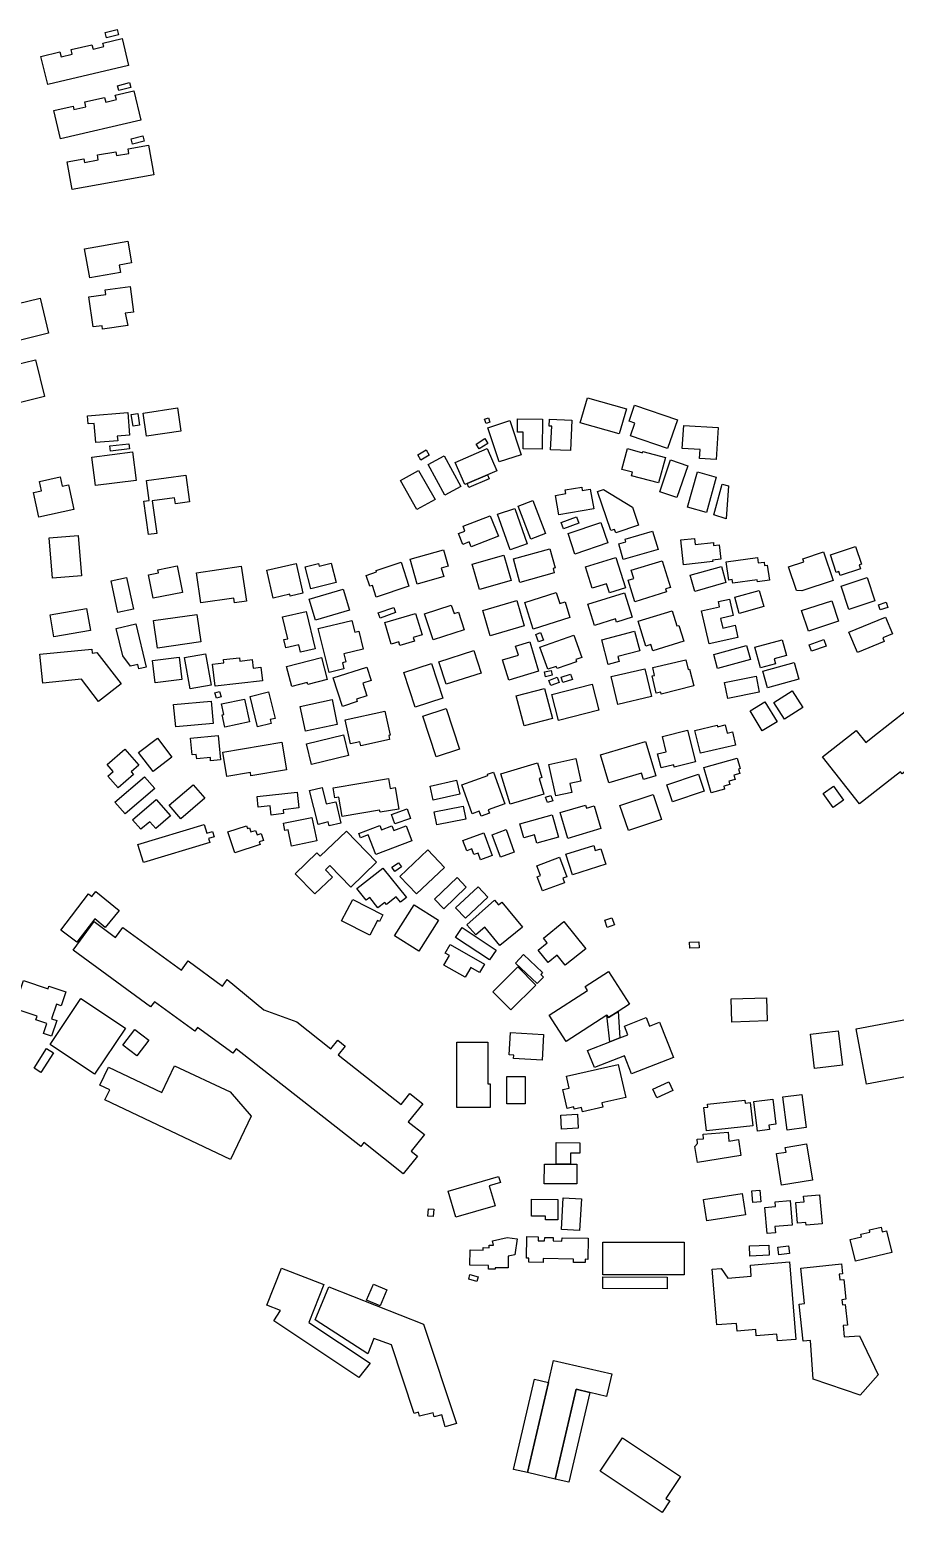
# Model space of a CAD drawing. Header units: metres. Extents: x -30816 to -28918, y -46789 to -43839.
# Drawn here: x -30034.8 to -29781.4, y -46789.1 to -46355.2 of the extents above; entities that cross this region are included whole.
import ezdxf

# ---------------------------------------------------------------- set-up
doc = ezdxf.new("R2010")
doc.units = ezdxf.units.M
doc.header["$MEASUREMENT"] = 0

msp = doc.modelspace()

# ---------------------------------------------------------------- linework, layer by layer
for points in [[(-30031.53, -46363.06), (-30025.97, -46361.74), (-30025.63, -46363.12), (-30022.36, -46362.35), (-30022.66, -46361.07), (-30016.6, -46359.63), (-30016.28, -46360.9), (-30013.14, -46360.16), (-30013.39, -46359.12), (-30007.76, -46357.78), (-30005.87, -46365.67), (-30029.56, -46371.29), (-30031.53, -46363.06)], [(-30012.35, -46357.58), (-30012.71, -46356.08), (-30009.19, -46355.21), (-30008.82, -46356.71), (-30012.35, -46357.58)], [(-30009.14, -46371.61), (-30005.61, -46370.69), (-30005.24, -46372.1), (-30008.77, -46373.03), (-30009.14, -46371.61)], [(-30012.57, -46376.44), (-30009.45, -46375.7), (-30009.78, -46374.37), (-30004.36, -46373.1), (-30002.32, -46381.72), (-30025.77, -46387.21), (-30027.73, -46378.92), (-30022.14, -46377.61), (-30021.9, -46378.61), (-30018.37, -46377.79), (-30018.7, -46376.38), (-30012.9, -46375.02), (-30012.57, -46376.44)], [(-30004.73, -46388.72), (-30005.15, -46387.14), (-30001.71, -46386.24), (-30001.29, -46387.82), (-30004.73, -46388.72)], [(-29998.47, -46397.66), (-30022.38, -46401.99), (-30023.85, -46393.87), (-30019.01, -46392.99), (-30018.81, -46394.06), (-30014.74, -46393.33), (-30015, -46391.89), (-30009.63, -46390.93), (-30009.43, -46392.06), (-30005.8, -46391.42), (-30006.04, -46390.12), (-30000.05, -46389.04), (-29998.47, -46397.66)], [(-30008.67, -46424.12), (-30008.28, -46426.24), (-30017.22, -46427.82), (-30018.74, -46419.32), (-30006.14, -46417.09), (-30005, -46423.47), (-30008.67, -46424.12)], [(-30005.39, -46430.39), (-30004.42, -46437.9), (-30006.89, -46438.22), (-30006.08, -46441.79), (-30013.49, -46442.86), (-30013.63, -46441.86), (-30016.22, -46442.22), (-30017.48, -46433.37), (-30012.52, -46432.67), (-30012.69, -46431.31), (-30005.39, -46430.39)], [(-30049.02, -46448.86), (-30051.55, -46438.61), (-30031.81, -46433.81), (-30029.29, -46444.06), (-30049.02, -46448.86)], [(-30043.37, -46465.76), (-30046.07, -46454.99), (-30033.16, -46451.79), (-30030.46, -46462.56), (-30043.37, -46465.76)], [(-29990.57, -46472.7), (-30000.6, -46474.21), (-30001.63, -46467.39), (-29991.6, -46465.88), (-29990.57, -46472.7)], [(-29862.24, -46473.49), (-29873.66, -46470.28), (-29871.59, -46462.99), (-29860.18, -46466.2), (-29862.24, -46473.49)], [(-29845.25, -46469.4), (-29848.14, -46477.79), (-29859, -46474.08), (-29857.73, -46470.38), (-29859.38, -46469.82), (-29857.76, -46465.13), (-29845.25, -46469.4)], [(-30015.94, -46470.44), (-30017.68, -46470.58), (-30017.87, -46468.22), (-30006.14, -46467.27), (-30005.59, -46473.92), (-30009.18, -46474.21), (-30009.07, -46475.53), (-30015.47, -46476.05), (-30015.94, -46470.44)], [(-30005.08, -46467.81), (-30003.15, -46467.53), (-30002.64, -46470.92), (-30004.57, -46471.2), (-30005.08, -46467.81)], [(-29901.25, -46470.49), (-29901.72, -46469.22), (-29900.57, -46468.8), (-29900.1, -46470.07), (-29901.25, -46470.49)], [(-29891.01, -46479.63), (-29897.45, -46481.71), (-29900.72, -46471.69), (-29894.3, -46469.6), (-29891.01, -46479.63)], [(-29884.81, -46477.96), (-29890.4, -46477.92), (-29890.37, -46473.03), (-29892.02, -46473.03), (-29892, -46469.13), (-29884.75, -46469.18), (-29884.81, -46477.96)], [(-29876.52, -46478.37), (-29882.34, -46478.12), (-29882.04, -46471.28), (-29882.76, -46471.24), (-29882.67, -46469.2), (-29876.12, -46469.49), (-29876.52, -46478.37)], [(-29833.89, -46481), (-29838.75, -46480.68), (-29838.58, -46478.08), (-29843.82, -46477.73), (-29843.39, -46471.03), (-29833.28, -46471.68), (-29833.89, -46481)], [(-29900.73, -46476.27), (-29903.22, -46477.86), (-29904.12, -46476.48), (-29901.62, -46474.88), (-29900.73, -46476.27)], [(-30004.78, -46478.8), (-30003.71, -46487.14), (-30015.53, -46488.65), (-30016.6, -46480.3), (-30004.78, -46478.8)], [(-30005.77, -46476.37), (-30005.6, -46477.91), (-30011.17, -46478.52), (-30011.34, -46476.99), (-30005.77, -46476.37)], [(-29920.35, -46481.17), (-29921.26, -46479.63), (-29918.82, -46478.19), (-29917.9, -46479.72), (-29920.35, -46481.17)], [(-29910.32, -46481.83), (-29900.91, -46477.78), (-29898.09, -46484.28), (-29900.86, -46485.48), (-29906.78, -46488.03), (-29907.49, -46488.33), (-29910.32, -46481.83)], [(-29848.72, -46480.41), (-29850.75, -46487.87), (-29858.66, -46485.74), (-29858.39, -46484.73), (-29861.48, -46483.9), (-29859.82, -46477.82), (-29855.44, -46479), (-29855.34, -46478.62), (-29848.72, -46480.41)], [(-29908.61, -46488.88), (-29913.35, -46491.43), (-29918.21, -46482.43), (-29913.47, -46479.89), (-29908.61, -46488.88)], [(-29845.39, -46492.12), (-29850.38, -46490.44), (-29847.22, -46481.13), (-29842.23, -46482.81), (-29845.39, -46492.12)], [(-30025.31, -46488.81), (-30023.5, -46488.42), (-30021.91, -46495.61), (-30032.13, -46497.85), (-30033.72, -46490.65), (-30031.35, -46490.13), (-30031.95, -46487.4), (-30025.91, -46486.08), (-30025.31, -46488.81)], [(-29998.94, -46493.08), (-29997.59, -46502.64), (-30000.03, -46502.98), (-30001.39, -46493.23), (-29999.83, -46493.01), (-30000.61, -46487.13), (-29989.09, -46485.62), (-29988.06, -46493.42), (-29992.19, -46493.96), (-29992.42, -46492.23), (-29998.94, -46493.08)], [(-29920.99, -46484.18), (-29916.19, -46492.71), (-29921.48, -46495.66), (-29926.28, -46487.15), (-29920.99, -46484.18)], [(-29900.86, -46485.48), (-29900.34, -46486.68), (-29906.26, -46489.23), (-29906.78, -46488.03), (-29900.86, -46485.48)], [(-29836.77, -46496.51), (-29842.28, -46494.96), (-29839.35, -46484.63), (-29833.85, -46486.17), (-29836.77, -46496.51)], [(-29834.58, -46497.15), (-29832.1, -46488.24), (-29830.31, -46488.73), (-29830.98, -46498.35), (-29834.58, -46497.15)], [(-29873.07, -46490.11), (-29870.75, -46489.7), (-29869.73, -46495.4), (-29879.92, -46497.21), (-29880.95, -46491.52), (-29877.9, -46490.97), (-29878.09, -46489.92), (-29873.25, -46489.06), (-29873.07, -46490.11)], [(-29858.43, -46494.9), (-29856.62, -46500.19), (-29863.26, -46502.44), (-29863.61, -46501.43), (-29864.71, -46501.8), (-29868.61, -46490.37), (-29866.86, -46489.79), (-29858.43, -46494.9)], [(-29889.22, -46505.66), (-29894.21, -46507.39), (-29897.85, -46497.03), (-29892.86, -46495.29), (-29889.22, -46505.66)], [(-29891.89, -46494.63), (-29887.54, -46492.98), (-29883.83, -46502.68), (-29888.18, -46504.33), (-29891.89, -46494.63)], [(-29897.65, -46503.47), (-29905.63, -46506.57), (-29906.2, -46505.11), (-29908.08, -46505.84), (-29909.32, -46502.66), (-29907.45, -46501.92), (-29907.98, -46500.54), (-29900.01, -46497.46), (-29897.65, -46503.47)], [(-29874.1, -46499.63), (-29878.57, -46501.33), (-29879.29, -46499.46), (-29874.81, -46497.75), (-29874.1, -46499.63)], [(-29865.63, -46505.42), (-29875.22, -46508.66), (-29877.25, -46502.69), (-29867.67, -46499.45), (-29865.63, -46505.42)], [(-30020.63, -46503.24), (-30019.67, -46515.08), (-30028.17, -46515.76), (-30029.14, -46503.93), (-30020.63, -46503.24)], [(-29850.9, -46507.33), (-29861.1, -46510.29), (-29862.43, -46505.71), (-29860.31, -46505.1), (-29860.54, -46504.29), (-29852.49, -46501.94), (-29850.9, -46507.33)], [(-29840.07, -46505.91), (-29834.72, -46505.33), (-29834.63, -46506.15), (-29832.98, -46505.97), (-29832.51, -46510.18), (-29834.93, -46510.44), (-29834.87, -46510.88), (-29843.48, -46511.82), (-29844.28, -46504.54), (-29840.26, -46504.1), (-29840.07, -46505.91)], [(-29923.44, -46510.2), (-29913.67, -46507.43), (-29912.29, -46512.23), (-29914.34, -46512.82), (-29913.65, -46515.24), (-29921.37, -46517.43), (-29923.44, -46510.2)], [(-29896.07, -46508.96), (-29893.91, -46516.42), (-29903.13, -46519.05), (-29905.28, -46511.59), (-29896.07, -46508.96)], [(-29881.65, -46512.9), (-29881.3, -46514.15), (-29891.33, -46516.94), (-29893.25, -46510.11), (-29882.6, -46507.15), (-29881.04, -46512.73), (-29881.65, -46512.9)], [(-29863.22, -46509.64), (-29860.46, -46518.54), (-29865.15, -46519.99), (-29865.96, -46517.36), (-29870.18, -46518.67), (-29872.13, -46512.38), (-29863.22, -46509.64)], [(-29819.7, -46511.98), (-29818.92, -46511.87), (-29818.3, -46516.32), (-29821.77, -46516.81), (-29821.85, -46516.2), (-29829.03, -46517.19), (-29829.18, -46516.12), (-29830.23, -46516.27), (-29830.98, -46510.93), (-29821.84, -46509.65), (-29821.6, -46511.27), (-29819.84, -46511.02), (-29819.7, -46511.98)], [(-29802.44, -46508.05), (-29799.67, -46516.36), (-29808.83, -46519.38), (-29810.4, -46519.32), (-29812.7, -46512.4), (-29808.27, -46510.94), (-29808.56, -46510.09), (-29802.44, -46508.05)], [(-29792.05, -46511.84), (-29791.68, -46512.97), (-29797.59, -46514.9), (-29797.97, -46513.78), (-29798.75, -46514.03), (-29800.47, -46508.85), (-29793.08, -46506.43), (-29791.36, -46511.62), (-29792.05, -46511.84)], [(-29990.12, -46519.89), (-29998.7, -46521.56), (-30000.03, -46514.74), (-29997.14, -46514.18), (-29997.32, -46513.25), (-29991.63, -46512.15), (-29990.12, -46519.89)], [(-29972.89, -46512.24), (-29971.41, -46522.46), (-29974.88, -46522.96), (-29975.09, -46521.56), (-29984.71, -46522.94), (-29985.99, -46514.12), (-29972.89, -46512.24)], [(-29956.82, -46511.42), (-29954.84, -46520.13), (-29958.54, -46520.97), (-29958.66, -46520.43), (-29963.59, -46521.54), (-29965.43, -46513.35), (-29956.82, -46511.42)], [(-29950.09, -46512.22), (-29946.62, -46511.33), (-29945.16, -46516.96), (-29952.49, -46518.84), (-29954.17, -46512.39), (-29950.3, -46511.4), (-29950.09, -46512.22)], [(-29923.81, -46518.09), (-29933.39, -46521.24), (-29934.51, -46517.84), (-29935.29, -46518.1), (-29936.35, -46514.91), (-29933.27, -46513.91), (-29933.42, -46513.45), (-29926.13, -46511.07), (-29923.81, -46518.09)], [(-29848.71, -46518.84), (-29848.42, -46519.76), (-29857.7, -46522.61), (-29859.66, -46516.3), (-29857.98, -46515.79), (-29858.73, -46513.38), (-29849.72, -46510.6), (-29847.3, -46518.41), (-29848.71, -46518.84)], [(-29841.54, -46514.89), (-29832.38, -46512.26), (-29831.02, -46516.97), (-29840.18, -46519.6), (-29841.54, -46514.89)], [(-30004.48, -46524.81), (-30008.98, -46525.77), (-30010.95, -46516.53), (-30006.45, -46515.57), (-30004.48, -46524.81)], [(-29795.09, -46524.87), (-29797.35, -46518.04), (-29789.74, -46515.54), (-29787.47, -46522.37), (-29795.09, -46524.87)], [(-29941.18, -46525.05), (-29951.19, -46528.05), (-29953.04, -46521.9), (-29943.03, -46518.91), (-29941.18, -46525.05)], [(-29892.25, -46522.25), (-29890.08, -46529.68), (-29900.05, -46532.58), (-29902.23, -46525.15), (-29892.25, -46522.25)], [(-29887.41, -46530.65), (-29889.93, -46522.84), (-29880.73, -46519.92), (-29879.69, -46523.15), (-29878.14, -46522.66), (-29876.68, -46527.23), (-29887.41, -46530.65)], [(-29860.73, -46520), (-29858.5, -46527.18), (-29863.04, -46528.57), (-29863.33, -46527.64), (-29869.55, -46529.55), (-29871.48, -46523.31), (-29860.73, -46520)], [(-29832.88, -46524.12), (-29833.23, -46522.59), (-29830.02, -46521.87), (-29828.93, -46526.65), (-29832.61, -46527.48), (-29831.96, -46530.33), (-29828.37, -46529.52), (-29827.56, -46533.05), (-29835.99, -46534.97), (-29838.19, -46525.32), (-29832.88, -46524.12)], [(-29821.26, -46519.28), (-29819.91, -46524.03), (-29827.12, -46526.05), (-29828.46, -46521.31), (-29821.26, -46519.28)], [(-29798.07, -46528.31), (-29806.9, -46531.2), (-29808.88, -46525.22), (-29800.05, -46522.33), (-29798.07, -46528.31)], [(-29785.91, -46525.03), (-29786.41, -46523.52), (-29784.1, -46522.76), (-29783.61, -46524.27), (-29785.91, -46525.03)], [(-30018.18, -46524.64), (-30017.07, -46531.01), (-30027.75, -46532.85), (-30028.85, -46526.48), (-30018.18, -46524.64)], [(-29997.43, -46536.2), (-29998.61, -46528.15), (-29985.9, -46526.32), (-29984.73, -46534.37), (-29997.43, -46536.2)], [(-29959.83, -46536.09), (-29960.41, -46533.71), (-29959.29, -46533.44), (-29960.83, -46527.08), (-29953.92, -46525.43), (-29951.28, -46536.39), (-29955.55, -46537.41), (-29956.07, -46535.2), (-29959.83, -46536.09)], [(-29927.72, -46525.8), (-29932.26, -46527.41), (-29932.8, -46525.91), (-29928.26, -46524.3), (-29927.72, -46525.8)], [(-29922.54, -46533.1), (-29922.22, -46534.18), (-29926.46, -46535.43), (-29926.78, -46534.34), (-29929.02, -46535), (-29930.89, -46528.68), (-29921.86, -46526.03), (-29919.98, -46532.34), (-29922.54, -46533.1)], [(-29907.63, -46530.82), (-29916.77, -46533.79), (-29919.26, -46526.15), (-29911.43, -46523.61), (-29910.63, -46526.06), (-29909.32, -46525.65), (-29907.63, -46530.82)], [(-29853.04, -46535.11), (-29854.52, -46535.57), (-29856.76, -46528.35), (-29846.77, -46525.28), (-29845.39, -46529.71), (-29844.81, -46529.53), (-29843.37, -46534.18), (-29852.46, -46536.98), (-29853.04, -46535.11)], [(-29795.02, -46531.53), (-29784.28, -46527.12), (-29782.27, -46531.96), (-29785.14, -46533.15), (-29784.68, -46534.27), (-29792.55, -46537.5), (-29795.02, -46531.53)], [(-30003.79, -46529.1), (-30000.73, -46541.76), (-30002.85, -46542.26), (-30003.17, -46540.94), (-30005.33, -46541.45), (-30007.6, -46538.42), (-30009.51, -46530.48), (-30003.79, -46529.1)], [(-29943.28, -46540.45), (-29942.83, -46542.26), (-29947.17, -46543.34), (-29950.35, -46530.49), (-29940.52, -46528.08), (-29939.68, -46531.48), (-29938.52, -46531.2), (-29937.22, -46536.46), (-29942.9, -46537.86), (-29942.31, -46540.21), (-29943.28, -46540.45)], [(-29886.69, -46532.16), (-29885.31, -46531.63), (-29884.47, -46533.82), (-29885.85, -46534.34), (-29886.69, -46532.16)], [(-29862.69, -46538.65), (-29862.3, -46540.13), (-29865.46, -46540.96), (-29867.38, -46533.8), (-29857.76, -46531.25), (-29856.25, -46536.95), (-29862.69, -46538.65)], [(-29885.88, -46542.9), (-29894.61, -46545.53), (-29896.4, -46539.66), (-29891.79, -46538.26), (-29892.6, -46535.62), (-29888.47, -46534.38), (-29885.88, -46542.9)], [(-29885.46, -46535.89), (-29875.51, -46532.44), (-29873.24, -46538.94), (-29875.01, -46539.54), (-29874.78, -46540.21), (-29880.47, -46542.17), (-29880.7, -46541.52), (-29883.19, -46542.37), (-29885.46, -46535.89)], [(-29823.87, -46539.48), (-29833.49, -46542.11), (-29834.6, -46538.07), (-29824.99, -46535.44), (-29823.87, -46539.48)], [(-29816.96, -46539.35), (-29816.57, -46540.74), (-29820.96, -46541.92), (-29822.59, -46535.89), (-29814.53, -46533.73), (-29813.28, -46538.36), (-29816.96, -46539.35)], [(-29801.68, -46535.65), (-29806.03, -46537.12), (-29806.69, -46535.18), (-29802.34, -46533.71), (-29801.68, -46535.65)], [(-30015.15, -46537.45), (-30008.02, -46546.64), (-30014.69, -46551.77), (-30019.7, -46545.31), (-30030.98, -46546.44), (-30031.84, -46537.96), (-30016.64, -46536.45), (-30016.52, -46537.71), (-30015.15, -46537.45)], [(-29998.9, -46539.86), (-29991.06, -46538.88), (-29990.26, -46545.36), (-29998.1, -46546.33), (-29998.9, -46539.86)], [(-29989.48, -46538.92), (-29983.34, -46537.88), (-29981.75, -46547.05), (-29987.9, -46548.09), (-29989.48, -46538.92)], [(-29966.69, -46545.74), (-29980.55, -46547.31), (-29981.28, -46540.86), (-29977.97, -46540.49), (-29978.08, -46539.54), (-29973.45, -46539.02), (-29973.35, -46539.96), (-29969.66, -46539.56), (-29969.38, -46542.04), (-29967.13, -46541.78), (-29966.69, -46545.74)], [(-29947.75, -46545.39), (-29953.43, -46546.85), (-29953.59, -46546.24), (-29958.12, -46547.42), (-29959.63, -46541.61), (-29949.43, -46538.97), (-29947.75, -46545.39)], [(-29915.04, -46540.24), (-29904.85, -46536.93), (-29902.71, -46543.49), (-29912.9, -46546.78), (-29915.04, -46540.24)], [(-29851.95, -46544.17), (-29852.48, -46541.83), (-29842.74, -46539.66), (-29842.11, -46542.48), (-29841.68, -46542.37), (-29840.43, -46547.26), (-29849.96, -46549.68), (-29850.12, -46549.03), (-29851.45, -46549.33), (-29852.58, -46544.31), (-29851.95, -46544.17)], [(-29809.67, -46545.31), (-29818.86, -46547.85), (-29820.23, -46542.94), (-29811.04, -46540.4), (-29809.67, -46545.31)], [(-29945.99, -46544.88), (-29936.17, -46541.76), (-29934.92, -46545.66), (-29937.36, -46546.44), (-29936.18, -46550.12), (-29939.21, -46551.08), (-29938.96, -46551.85), (-29943.31, -46553.23), (-29945.99, -46544.88)], [(-29913.92, -46550.83), (-29922.03, -46553.45), (-29925.35, -46543.29), (-29917.25, -46540.66), (-29913.92, -46550.83)], [(-29881.9, -46544.15), (-29883.82, -46544.55), (-29884.11, -46543.08), (-29882.2, -46542.69), (-29881.9, -46544.15)], [(-29879.84, -46546.22), (-29882.28, -46547.15), (-29882.87, -46545.62), (-29880.43, -46544.69), (-29879.84, -46546.22)], [(-29879.29, -46544.71), (-29876.49, -46543.81), (-29875.98, -46545.39), (-29878.77, -46546.29), (-29879.29, -46544.71)], [(-29862.66, -46552.69), (-29864.61, -46544.54), (-29854.79, -46542.23), (-29852.84, -46550.36), (-29862.66, -46552.69)], [(-29821.27, -46549.07), (-29830.51, -46550.93), (-29831.46, -46546.23), (-29822.21, -46544.39), (-29821.27, -46549.07)], [(-29978.79, -46550.45), (-29980.17, -46550.85), (-29980.63, -46549.27), (-29979.25, -46548.88), (-29978.79, -46550.45)], [(-29970.25, -46550.3), (-29964.88, -46549.02), (-29963.02, -46556.77), (-29964.42, -46557.11), (-29964.14, -46558.26), (-29968.13, -46559.21), (-29970.25, -46550.3)], [(-29884.14, -46547.96), (-29881.79, -46556.74), (-29890.12, -46558.94), (-29892.45, -46550.15), (-29884.14, -46547.96)], [(-29868.26, -46554.34), (-29880, -46557.35), (-29881.97, -46549.77), (-29870.23, -46546.76), (-29868.26, -46554.34)], [(-29817.02, -46552.06), (-29811.65, -46548.69), (-29808.57, -46553.57), (-29813.94, -46556.94), (-29817.02, -46552.06)], [(-29981.75, -46551.69), (-29981.15, -46558.24), (-29992.09, -46559.24), (-29992.69, -46552.68), (-29981.75, -46551.69)], [(-29970.52, -46557.77), (-29977.73, -46559.32), (-29978.51, -46555.75), (-29977.98, -46555.64), (-29978.64, -46552.52), (-29971.98, -46551.09), (-29970.52, -46557.77)], [(-29944.79, -46558.52), (-29954.06, -46560.49), (-29955.62, -46553.24), (-29946.34, -46551.27), (-29944.79, -46558.52)], [(-29816.07, -46557.72), (-29820.43, -46560.36), (-29823.97, -46554.57), (-29819.6, -46551.93), (-29816.07, -46557.72)], [(-29802.78, -46568.03), (-29792.9, -46560.28), (-29790.1, -46563.82), (-29788, -46562.17), (-29773.06, -46550.46), (-29764.51, -46561.27), (-29779.45, -46572.98), (-29779.95, -46572.35), (-29782.05, -46574), (-29791.94, -46581.74), (-29802.78, -46568.03)], [(-29930.86, -46554.64), (-29929.3, -46561.64), (-29929.74, -46561.73), (-29929.48, -46562.94), (-29937.9, -46564.8), (-29938.17, -46563.59), (-29940.92, -46564.2), (-29942.48, -46557.2), (-29930.86, -46554.64)], [(-29915.89, -46568), (-29919.77, -46556.13), (-29912.9, -46553.9), (-29909.02, -46565.77), (-29915.89, -46568)], [(-29978.95, -46568.87), (-29981.86, -46569.15), (-29981.95, -46568.21), (-29985.94, -46568.59), (-29986.06, -46567.36), (-29987.24, -46567.46), (-29987.71, -46562.56), (-29979.63, -46561.8), (-29978.95, -46568.87)], [(-29941.48, -46567.64), (-29952.37, -46570.27), (-29953.83, -46564.23), (-29942.95, -46561.6), (-29941.48, -46567.64)], [(-29850.02, -46571.26), (-29851.07, -46567.12), (-29848.53, -46566.49), (-29849.64, -46562.07), (-29842.27, -46560.23), (-29839.96, -46569.43), (-29846.15, -46570.98), (-29846.31, -46570.34), (-29850.02, -46571.26)], [(-29828.22, -46564.55), (-29838.49, -46566.96), (-29840.09, -46560.26), (-29833.57, -46558.74), (-29833.47, -46559.18), (-29831.25, -46558.66), (-29830.68, -46561.09), (-29829.12, -46560.73), (-29828.22, -46564.55)], [(-30010.37, -46572.3), (-30012.15, -46570.25), (-30006.96, -46565.79), (-30002.93, -46570.43), (-30005.17, -46572.35), (-30004.43, -46573.21), (-30008.97, -46577.12), (-30011.97, -46573.67), (-30010.37, -46572.3)], [(-30002.97, -46566.69), (-29997.45, -46562.54), (-29993.19, -46568.14), (-29998.71, -46572.31), (-30002.97, -46566.69)], [(-29978.33, -46566.59), (-29961, -46563.67), (-29959.63, -46571.81), (-29970.08, -46573.56), (-29970.24, -46572.58), (-29977.12, -46573.73), (-29978.33, -46566.59)], [(-29854.56, -46563.48), (-29851.55, -46573.54), (-29855.16, -46574.61), (-29855.72, -46572.74), (-29865.28, -46575.57), (-29867.72, -46567.39), (-29854.56, -46563.48)], [(-29886.21, -46569.79), (-29884.93, -46574.07), (-29885.69, -46574.3), (-29884.31, -46578.89), (-29894.23, -46581.83), (-29896.89, -46572.96), (-29886.21, -46569.79)], [(-29880.81, -46579.44), (-29882.87, -46570.26), (-29874.97, -46568.5), (-29873.49, -46575.09), (-29876.73, -46575.82), (-29876.15, -46578.4), (-29880.81, -46579.44)], [(-29837.48, -46571.11), (-29827.77, -46568.35), (-29826.89, -46571.44), (-29827.37, -46571.57), (-29826.99, -46572.89), (-29828.68, -46573.38), (-29828.33, -46574.6), (-29830.19, -46575.12), (-29829.92, -46576.11), (-29831.68, -46576.62), (-29831.45, -46577.43), (-29835.35, -46578.54), (-29837.48, -46571.11)], [(-29998.24, -46577.22), (-30006.93, -46584.69), (-30009.89, -46581.27), (-30001.21, -46573.81), (-29998.24, -46577.22)], [(-29929.34, -46577.27), (-29927.86, -46577.02), (-29926.81, -46583.31), (-29932.29, -46584.22), (-29932.4, -46583.61), (-29943.4, -46585.44), (-29944.35, -46579.77), (-29945.55, -46579.96), (-29946.04, -46577.07), (-29929.83, -46574.37), (-29929.34, -46577.27)], [(-29908.94, -46578.91), (-29916.73, -46580.65), (-29917.64, -46576.56), (-29909.86, -46574.82), (-29908.94, -46578.91)], [(-29900.59, -46583.47), (-29900.23, -46584.46), (-29902.71, -46585.34), (-29903.22, -46583.9), (-29905.36, -46584.65), (-29908.38, -46576.16), (-29900.68, -46573.46), (-29900.82, -46573.06), (-29899.07, -46572.44), (-29895.76, -46581.77), (-29900.59, -46583.47)], [(-29848.34, -46576.18), (-29839.09, -46573.06), (-29837.42, -46578.01), (-29846.66, -46581.13), (-29848.34, -46576.18)], [(-29990.56, -46586.15), (-29993.99, -46582.19), (-29987, -46576.17), (-29983.56, -46580.14), (-29990.56, -46586.15)], [(-29956.04, -46582.96), (-29960.64, -46583.5), (-29960.51, -46584.62), (-29964.1, -46585.03), (-29964.42, -46582.33), (-29967.92, -46582.74), (-29968.29, -46579.65), (-29956.58, -46578.31), (-29956.04, -46582.96)], [(-29948, -46581.75), (-29945.2, -46581.12), (-29943.76, -46587.43), (-29947.18, -46588.19), (-29947.45, -46587.04), (-29950.42, -46587.79), (-29952.97, -46577.89), (-29949.24, -46576.94), (-29948, -46581.75)], [(-29881.72, -46580.85), (-29883.27, -46581.39), (-29883.82, -46579.85), (-29882.27, -46579.31), (-29881.72, -46580.85)], [(-29849.9, -46586.31), (-29859.6, -46589.58), (-29862.07, -46582.28), (-29852.37, -46579.02), (-29849.9, -46586.31)], [(-29802.53, -46578.7), (-29799.55, -46576.59), (-29796.63, -46580.68), (-29799.6, -46582.79), (-29802.53, -46578.7)], [(-30004.74, -46586.4), (-29997.82, -46580.44), (-29993.61, -46585.29), (-29997.95, -46589.02), (-29999.71, -46586.98), (-30002.31, -46589.21), (-30004.74, -46586.4)], [(-29923.37, -46586.01), (-29927.93, -46587.62), (-29928.93, -46584.83), (-29924.37, -46583.22), (-29923.37, -46586.01)], [(-29907.2, -46586.22), (-29915.63, -46587.91), (-29916.4, -46584.13), (-29907.97, -46582.44), (-29907.2, -46586.22)], [(-29877.35, -46591.85), (-29879.59, -46584.31), (-29872.14, -46582.12), (-29871.88, -46583), (-29869.6, -46582.33), (-29867.62, -46588.98), (-29877.35, -46591.85)], [(-29982.98, -46590.38), (-29981.34, -46589.88), (-29980.88, -46591.42), (-29982.51, -46591.91), (-29982.14, -46593.1), (-30001.55, -46598.96), (-30003.16, -46593.69), (-29983.75, -46587.83), (-29982.98, -46590.38)], [(-29967.36, -46593.66), (-29974.78, -46596.06), (-29976.79, -46589.91), (-29971.38, -46588.16), (-29971.12, -46588.96), (-29970.5, -46588.76), (-29970.11, -46589.98), (-29968.71, -46589.53), (-29968.27, -46590.87), (-29967.03, -46590.46), (-29966.38, -46592.45), (-29967.62, -46592.85), (-29967.36, -46593.66)], [(-29960.56, -46587.42), (-29952.2, -46585.73), (-29950.8, -46592.59), (-29958.24, -46594.11), (-29959.2, -46589.4), (-29960.13, -46589.59), (-29960.56, -46587.42)], [(-29935.77, -46590.82), (-29938.01, -46591.67), (-29938.48, -46590.45), (-29932.33, -46588.12), (-29931.87, -46589.34), (-29928.8, -46588.17), (-29928.28, -46589.54), (-29924.66, -46588.17), (-29922.97, -46592.6), (-29933.55, -46596.62), (-29935.77, -46590.82)], [(-29881.89, -46584.94), (-29880.02, -46591.53), (-29886.35, -46593.31), (-29887.05, -46590.8), (-29890.22, -46591.69), (-29891.37, -46587.59), (-29881.89, -46584.94)], [(-29949.78, -46597.11), (-29942.12, -46589.72), (-29933.28, -46598.79), (-29940.87, -46606.1), (-29946.97, -46599.83), (-29948.27, -46601.08), (-29946.23, -46603.18), (-29951.35, -46608.11), (-29957.09, -46602.21), (-29950.76, -46596.11), (-29949.78, -46597.11)], [(-29901.9, -46590.25), (-29899.43, -46596.86), (-29902.83, -46598.11), (-29903.57, -46596.15), (-29904.8, -46596.61), (-29905.42, -46594.94), (-29906.89, -46595.49), (-29908, -46592.52), (-29901.9, -46590.25)], [(-29892.98, -46595.85), (-29897.06, -46597.33), (-29899.47, -46590.79), (-29895.4, -46589.31), (-29892.98, -46595.85)], [(-29918.33, -46595.25), (-29913.43, -46600.36), (-29921.57, -46608.08), (-29926.46, -46602.97), (-29918.33, -46595.25)], [(-29875.93, -46602.5), (-29877.86, -46596.53), (-29869.74, -46593.94), (-29869.28, -46595.4), (-29867.65, -46594.88), (-29866.19, -46599.39), (-29875.93, -46602.5)], [(-29931.44, -46600.54), (-29924.57, -46609.18), (-29926.28, -46610.53), (-29927.54, -46608.95), (-29930.37, -46611.19), (-29930.85, -46610.59), (-29932.89, -46612.2), (-29935.3, -46609.18), (-29936.31, -46609.97), (-29939.06, -46606.52), (-29931.44, -46600.54)], [(-29926.03, -46600.22), (-29927.95, -46601.57), (-29928.83, -46600.33), (-29926.9, -46598.99), (-29926.03, -46600.22)], [(-29885.35, -46602.74), (-29886.42, -46599.93), (-29879.74, -46597.4), (-29877.57, -46603.1), (-29878.74, -46603.54), (-29878.25, -46604.85), (-29884.7, -46607.25), (-29886.26, -46603.08), (-29885.35, -46602.74)], [(-29913.64, -46612.44), (-29916.37, -46609.64), (-29909.75, -46603.28), (-29907.03, -46606.09), (-29913.64, -46612.44)], [(-30015.77, -46615.4), (-30021.01, -46622.23), (-30025.67, -46618.7), (-30017.58, -46608.13), (-30016.61, -46608.88), (-30015.42, -46607.45), (-30008.67, -46613.01), (-30012.72, -46617.9), (-30015.77, -46615.4)], [(-29940.28, -46609.7), (-29931.42, -46614.24), (-29932.43, -46616.19), (-29933.06, -46615.85), (-29935.3, -46620.17), (-29943.52, -46615.96), (-29940.28, -46609.7)], [(-29903.59, -46606.06), (-29900.74, -46609.11), (-29907.29, -46615.21), (-29910.15, -46612.16), (-29903.59, -46606.06)], [(-29928.07, -46620.38), (-29922.27, -46611.33), (-29915.16, -46615.84), (-29920.96, -46624.9), (-29928.07, -46620.38)], [(-29897.64, -46611.29), (-29896.64, -46610.48), (-29890.6, -46617.85), (-29897.19, -46623.22), (-29901.63, -46617.81), (-29904.25, -46620.12), (-29906.91, -46617.13), (-29898.8, -46609.99), (-29897.64, -46611.29)], [(-29975.34, -46654.75), (-29985.67, -46647.19), (-29986.51, -46648.32), (-29998.34, -46639.66), (-29999.46, -46641.18), (-30022.14, -46624.58), (-30015.96, -46616.23), (-30009.68, -46620.83), (-30007.52, -46617.91), (-29990.43, -46630.41), (-29988.44, -46627.71), (-29978.37, -46635.09), (-29976.98, -46633.2), (-29966.27, -46642.01), (-29956.66, -46645.55), (-29946.7, -46653.44), (-29944.67, -46650.89), (-29942.46, -46652.64), (-29944.49, -46655.17), (-29926.13, -46669.73), (-29923.57, -46666.53), (-29919.8, -46669.51), (-29924, -46674.78), (-29919.25, -46678.55), (-29923.13, -46683.41), (-29921.36, -46684.81), (-29925.51, -46690), (-29937.02, -46680.87), (-29937.94, -46682.03), (-29974.44, -46653.48), (-29975.34, -46654.75)], [(-29908.22, -46617.98), (-29898.31, -46624.54), (-29900.25, -46627.45), (-29910.17, -46620.89), (-29908.22, -46617.98)], [(-29872.05, -46624.18), (-29878.05, -46628.98), (-29880.4, -46626.07), (-29883.03, -46628.17), (-29885.96, -46624.53), (-29883.33, -46622.43), (-29884.47, -46621.03), (-29878.47, -46616.22), (-29872.05, -46624.18)], [(-29866.49, -46615.82), (-29864.42, -46615.09), (-29863.7, -46617.17), (-29865.76, -46617.9), (-29866.49, -46615.82)], [(-29841.66, -46622.28), (-29838.99, -46622.17), (-29838.91, -46623.85), (-29841.59, -46623.97), (-29841.66, -46622.28)], [(-29911.96, -46626.15), (-29913.22, -46625.44), (-29911.8, -46622.96), (-29901.75, -46628.65), (-29903.18, -46631.13), (-29905.73, -46629.69), (-29907.34, -46632.49), (-29913.56, -46628.96), (-29911.96, -46626.15)], [(-29892.64, -46628.35), (-29890.25, -46625.82), (-29884.68, -46631.07), (-29885.25, -46631.67), (-29884.43, -46632.43), (-29886.25, -46634.36), (-29892.64, -46628.35)], [(-29886.63, -46634.78), (-29893.96, -46642.01), (-29899.23, -46636.72), (-29891.9, -46629.48), (-29886.63, -46634.78)], [(-29865.85, -46643.56), (-29877.81, -46651.27), (-29882.81, -46643.6), (-29871.54, -46636.33), (-29872.25, -46635.24), (-29865.44, -46630.86), (-29859.25, -46640.37), (-29862.59, -46642.52), (-29865.36, -46644.31), (-29865.85, -46643.56)], [(-30032.64, -46643.87), (-30039.36, -46641.61), (-30036.6, -46633.45), (-30029.45, -46635.85), (-30029.19, -46635.09), (-30024.27, -46636.73), (-30025.66, -46640.83), (-30026.97, -46640.4), (-30028.41, -46644.69), (-30026.91, -46645.19), (-30028.45, -46649.7), (-30030.76, -46648.92), (-30029.77, -46646.02), (-30033, -46644.94), (-30032.64, -46643.87)], [(-30028.88, -46652.17), (-30019.84, -46638.71), (-30006.81, -46647.39), (-30015.86, -46660.85), (-30028.88, -46652.17)], [(-29819.17, -46638.48), (-29818.93, -46645.24), (-29829.26, -46645.6), (-29829.5, -46638.84), (-29819.17, -46638.48)], [(-29846.39, -46655.99), (-29858.65, -46660.8), (-29860.76, -46655.47), (-29869.55, -46658.91), (-29871.52, -46653.92), (-29865.06, -46651.39), (-29862.1, -46650.24), (-29859.71, -46649.3), (-29860.7, -46646.77), (-29854.4, -46644.29), (-29853.39, -46646.83), (-29850.47, -46645.68), (-29846.39, -46655.99)], [(-29865.85, -46643.56), (-29865.36, -46644.31), (-29862.59, -46642.52), (-29862.1, -46650.24), (-29865.06, -46651.39), (-29865.85, -46643.56)], [(-29772.49, -46658.7), (-29772.16, -46660.46), (-29789.87, -46663.78), (-29792.94, -46647.55), (-29767.58, -46642.8), (-29764.84, -46657.27), (-29772.49, -46658.7)], [(-30007.52, -46652.4), (-30004.04, -46647.81), (-29999.97, -46650.87), (-30003.45, -46655.45), (-30007.52, -46652.4)], [(-29894.14, -46648.67), (-29884.41, -46649.24), (-29884.86, -46656.78), (-29893.19, -46656.29), (-29893.13, -46655.28), (-29894.52, -46655.19), (-29894.14, -46648.67)], [(-29805.13, -46659.19), (-29806.31, -46649.11), (-29798.14, -46648.17), (-29796.95, -46658.24), (-29805.13, -46659.19)], [(-29909.76, -46670.58), (-29909.76, -46651.52), (-29900.72, -46651.52), (-29900.72, -46663.65), (-29900.02, -46663.64), (-29900.02, -46670.58), (-29909.76, -46670.58)], [(-30029.86, -46653.36), (-30027.83, -46654.64), (-30031.53, -46660.41), (-30033.55, -46659.11), (-30029.86, -46653.36)], [(-29996.17, -46666.22), (-29992.42, -46658.38), (-29976.14, -46666.06), (-29970.05, -46673.17), (-29976.06, -46685.78), (-30012.83, -46668.41), (-30011.4, -46665.41), (-30014.28, -46664.05), (-30011.8, -46658.82), (-29996.17, -46666.22)], [(-29889.76, -46669.5), (-29895.15, -46669.51), (-29895.16, -46661.54), (-29889.77, -46661.54), (-29889.76, -46669.5)], [(-29862.54, -46658), (-29860.3, -46667.67), (-29867.36, -46669.29), (-29867.07, -46670.52), (-29873.01, -46671.89), (-29873.3, -46670.65), (-29875.45, -46671.14), (-29875.6, -46670.46), (-29877.54, -46670.91), (-29878.82, -46665.36), (-29876.88, -46664.91), (-29877.67, -46661.46), (-29862.54, -46658)], [(-29846.57, -46665.64), (-29851.29, -46667.75), (-29852.43, -46665.22), (-29847.71, -46663.12), (-29846.57, -46665.64)], [(-29825.45, -46669.32), (-29823.92, -46669.16), (-29823.18, -46675.95), (-29836.77, -46677.41), (-29837.51, -46670.62), (-29836.31, -46670.49), (-29836.41, -46669.62), (-29825.55, -46668.44), (-29825.45, -46669.32)], [(-29818.43, -46675.76), (-29818.27, -46677.08), (-29821.79, -46677.5), (-29822.82, -46668.81), (-29817.27, -46668.16), (-29816.4, -46675.51), (-29818.43, -46675.76)], [(-29807.53, -46676.51), (-29813.14, -46677.23), (-29814.38, -46667.51), (-29808.77, -46666.8), (-29807.53, -46676.51)], [(-29874.24, -46676.62), (-29879.16, -46676.91), (-29879.4, -46672.81), (-29874.48, -46672.53), (-29874.24, -46676.62)], [(-29837.64, -46679.77), (-29837.74, -46678.38), (-29830.42, -46677.86), (-29830.23, -46680.48), (-29827.38, -46680.02), (-29826.64, -46684.65), (-29839.39, -46686.66), (-29840.12, -46682.03), (-29839.37, -46681.17), (-29839.47, -46679.9), (-29837.64, -46679.77)], [(-29876.56, -46683.97), (-29876.57, -46687.18), (-29880.71, -46687.16), (-29880.68, -46680.89), (-29873.76, -46680.92), (-29873.77, -46683.98), (-29876.56, -46683.97)], [(-29805.73, -46691.92), (-29814.78, -46693.34), (-29816.25, -46684.11), (-29813.43, -46683.67), (-29813.66, -46682.27), (-29807.42, -46681.29), (-29805.73, -46691.92)], [(-29874.68, -46692.98), (-29884.2, -46692.95), (-29884.18, -46687.15), (-29880.71, -46687.16), (-29876.57, -46687.18), (-29874.66, -46687.18), (-29874.68, -46692.98)], [(-29897.56, -46690.8), (-29897.03, -46692.58), (-29900.32, -46693.55), (-29898.6, -46699.36), (-29910.09, -46702.73), (-29912.34, -46695.13), (-29897.56, -46690.8)], [(-29836.61, -46703.8), (-29837.61, -46697.51), (-29826.33, -46695.74), (-29825.33, -46702.01), (-29836.61, -46703.8)], [(-29823.42, -46694.98), (-29821.09, -46694.78), (-29820.81, -46698.2), (-29823.14, -46698.39), (-29823.42, -46694.98)], [(-29808.16, -46698.17), (-29808.29, -46696.6), (-29803.61, -46696.21), (-29802.88, -46704.66), (-29807.58, -46705.06), (-29807.64, -46704.28), (-29810.09, -46704.49), (-29810.61, -46698.37), (-29808.16, -46698.17)], [(-29918.26, -46702.37), (-29918.07, -46700.23), (-29916.52, -46700.37), (-29916.71, -46702.51), (-29918.26, -46702.37)], [(-29880.25, -46703.53), (-29883.89, -46703.52), (-29883.89, -46702.44), (-29887.95, -46702.43), (-29887.95, -46697.48), (-29880.24, -46697.49), (-29880.25, -46703.53)], [(-29879.17, -46706.35), (-29878.66, -46697.09), (-29873.33, -46697.38), (-29873.85, -46706.64), (-29879.17, -46706.35)], [(-29819.62, -46699.83), (-29816.54, -46699.57), (-29816.66, -46698.17), (-29812.25, -46697.8), (-29811.64, -46705), (-29816.73, -46705.43), (-29816.57, -46707.28), (-29818.96, -46707.48), (-29819.62, -46699.83)], [(-29902.06, -46712.34), (-29902.05, -46711.6), (-29900.33, -46711.64), (-29900.32, -46710.87), (-29899.07, -46710.89), (-29899.35, -46709.63), (-29895.06, -46708.69), (-29892.14, -46709.06), (-29892.87, -46713.73), (-29894.76, -46714.13), (-29894.82, -46717.56), (-29898.59, -46717.5), (-29898.59, -46717.93), (-29900.58, -46717.89), (-29900.55, -46716.85), (-29906, -46716.75), (-29905.92, -46712.27), (-29902.06, -46712.34)], [(-29875.63, -46714.97), (-29884.54, -46714.79), (-29884.56, -46715.93), (-29888.76, -46715.84), (-29888.74, -46714.7), (-29889.44, -46714.69), (-29889.31, -46708.38), (-29885.99, -46708.45), (-29886.01, -46709.58), (-29884.1, -46709.62), (-29884.08, -46708.63), (-29881.61, -46708.68), (-29881.63, -46709.66), (-29879.02, -46709.71), (-29879, -46708.74), (-29871.38, -46708.88), (-29871.5, -46715.05), (-29872.2, -46715.04), (-29872.22, -46716.01), (-29875.65, -46715.95), (-29875.63, -46714.97)], [(-29785.27, -46706.97), (-29784.04, -46706.67), (-29782.49, -46713), (-29793.1, -46715.56), (-29794.65, -46709.24), (-29791.37, -46708.44), (-29791.55, -46707.72), (-29788.9, -46707.08), (-29789.05, -46706.45), (-29785.6, -46705.62), (-29785.27, -46706.97)], [(-29843.22, -46710.06), (-29843.24, -46719.57), (-29867.06, -46719.55), (-29867.05, -46710.05), (-29843.22, -46710.06)], [(-29818.49, -46710.85), (-29818.36, -46713.81), (-29824.01, -46714.07), (-29824.15, -46711.09), (-29818.49, -46710.85)], [(-29815.58, -46713.76), (-29815.87, -46711.46), (-29812.71, -46711.08), (-29812.43, -46713.37), (-29815.58, -46713.76)], [(-29953.1, -46733.49), (-29935.17, -46745.39), (-29938.48, -46749.65), (-29963.36, -46733.08), (-29961.4, -46729.99), (-29965.38, -46728.45), (-29961.13, -46717.61), (-29948.75, -46722.42), (-29953.1, -46733.49)], [(-29827.98, -46733.78), (-29833.73, -46734.25), (-29835.07, -46717.9), (-29832.47, -46717.69), (-29830.51, -46720.51), (-29823.6, -46719.95), (-29823.87, -46716.73), (-29812.44, -46715.79), (-29810.56, -46738.5), (-29815.94, -46738.93), (-29816.11, -46736.94), (-29822.16, -46737.43), (-29822.31, -46735.6), (-29827.79, -46736.04), (-29827.98, -46733.78)], [(-29796.72, -46734.44), (-29796.39, -46737.68), (-29791.91, -46737.41), (-29786.47, -46748.8), (-29791.78, -46754.77), (-29805.5, -46750.13), (-29806.29, -46738.78), (-29808.46, -46739), (-29809.59, -46728.16), (-29808.02, -46728), (-29809.1, -46717.62), (-29797.18, -46716.39), (-29796.89, -46719.25), (-29797.86, -46719.35), (-29797.68, -46721.02), (-29796.52, -46720.9), (-29795.91, -46726.74), (-29797.07, -46726.87), (-29796.92, -46728.34), (-29796.11, -46728.25), (-29795.48, -46734.31), (-29796.72, -46734.44)], [(-29934.21, -46722.3), (-29930.28, -46723.95), (-29932.27, -46728.66), (-29936.21, -46727), (-29934.21, -46722.3)], [(-29905.96, -46719.52), (-29903.52, -46720.19), (-29903.9, -46721.53), (-29906.33, -46720.86), (-29905.96, -46719.52)], [(-29867.09, -46720.21), (-29848.19, -46720.28), (-29848.2, -46723.66), (-29867.1, -46723.6), (-29867.09, -46720.21)], [(-29947.31, -46723.08), (-29919.52, -46734.02), (-29909.89, -46763.06), (-29913.21, -46764.01), (-29914.2, -46760.59), (-29916.48, -46761.16), (-29916.72, -46759.95), (-29920.7, -46760.94), (-29921, -46759.73), (-29922.28, -46760.11), (-29928.9, -46740.1), (-29934.11, -46738.19), (-29935.83, -46742.67), (-29951.24, -46732.7), (-29947.31, -46723.08)], [(-29881.46, -46744.62), (-29864.42, -46748.56), (-29865.96, -46755.14), (-29870.9, -46753.99), (-29874.86, -46753.08), (-29881, -46779.35), (-29889.13, -46777.46), (-29882.97, -46751.08), (-29881.46, -46744.62)], [(-29882.97, -46751.08), (-29889.13, -46777.46), (-29893.24, -46776.52), (-29887.08, -46750.13), (-29882.97, -46751.08)], [(-29874.86, -46753.08), (-29870.9, -46753.99), (-29877.03, -46780.27), (-29881, -46779.35), (-29874.86, -46753.08)], [(-29861.35, -46767.31), (-29844.32, -46778.62), (-29848.59, -46784.98), (-29847.46, -46785.72), (-29849.71, -46789.08), (-29867.86, -46777), (-29861.35, -46767.31)]]:
    msp.add_lwpolyline(points)

doc.saveas('drawing.dxf')
